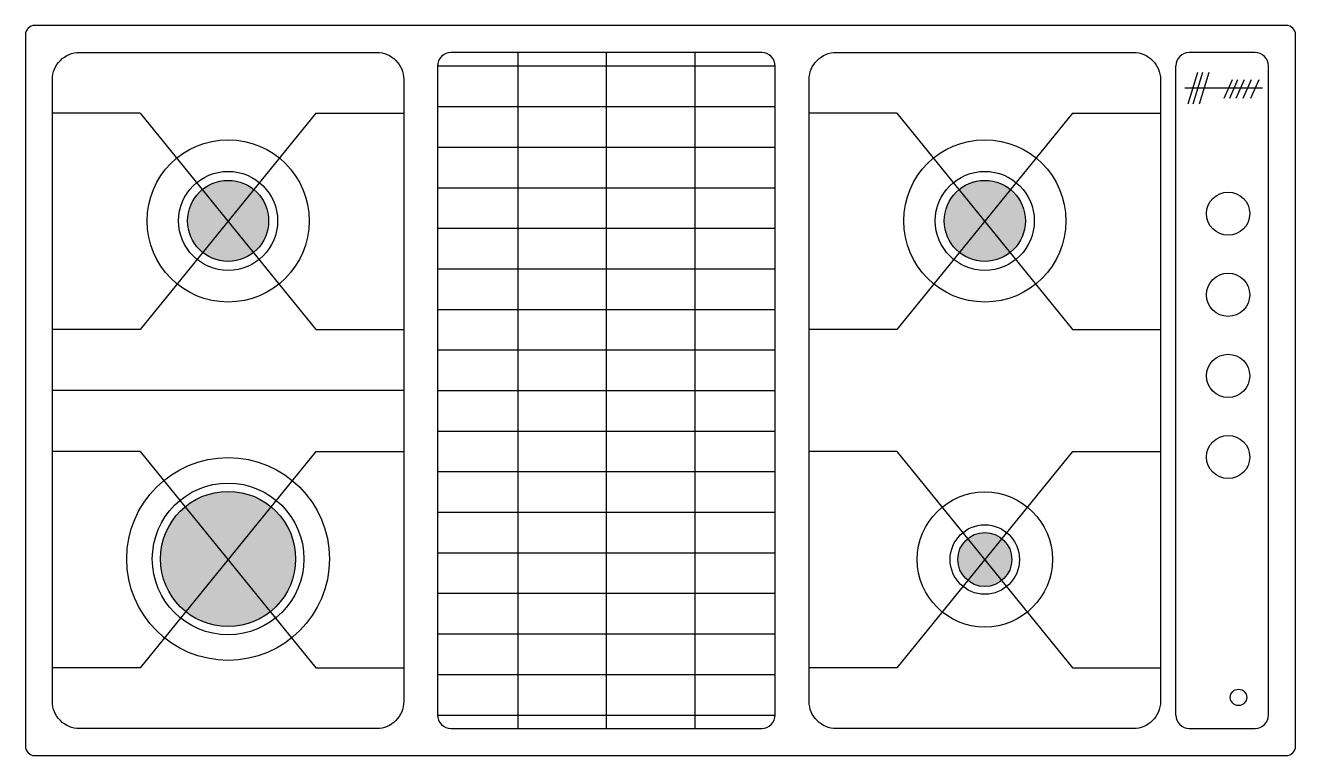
# Model space of a CAD drawing. Extents: x 451 to 1391, y 275 to 815.
import ezdxf

# ---------------------------------------------------------------- set-up
doc = ezdxf.new("R2010")
doc.units = 0
doc.header["$MEASUREMENT"] = 0
doc.layers.add('2D', color=7, linetype='CONTINUOUS')

msp = doc.modelspace()

# ---------------------------------------------------------------- hatches: boundary and pattern name
at = {"layer": '2D'}
h = msp.add_hatch(color=2, dxfattribs=at)
edge = h.paths.add_edge_path()
edge.add_arc((600.87, 670.24), 30, 0, 360)
h = msp.add_hatch(color=2, dxfattribs=at)
edge = h.paths.add_edge_path()
edge.add_arc((1160.87, 670.24), 30, 0, 360)
h = msp.add_hatch(color=2, dxfattribs=at)
edge = h.paths.add_edge_path()
edge.add_arc((600.87, 420.24), 50, 0, 360)
h = msp.add_hatch(color=2, dxfattribs=at)
edge = h.paths.add_edge_path()
edge.add_arc((1160.87, 419.82), 20, 0, 360)

# ---------------------------------------------------------------- linework, layer by layer
at = {"layer": '2D', "color": 2}
for p, q in [((1383.87, 814.82), (457.87, 814.82)), ((450.87, 807.82), (450.87, 281.82)), ((1390.87, 281.82), (1390.87, 807.82)), ((815.19, 794.82), (815.19, 294.82)), ((880.77, 794.82), (880.77, 294.82)), ((946.36, 794.82), (946.36, 294.82)), ((1360.87, 794.82), (1312.21, 794.82)), ((755.77, 784.82), (1005.77, 784.82)), ((1302.21, 304.82), (1302.21, 784.82)), ((1311.43, 756.95), (1318.53, 780.22)), ((1315.1, 756.95), (1322.21, 780.22)), ((1319.76, 756.95), (1326.86, 780.22)), ((1370.87, 304.82), (1370.87, 784.82)), ((1338.06, 761.05), (1344.11, 774.77)), ((1342.1, 761.05), (1348.15, 774.77)), ((1346.94, 761.05), (1352.99, 774.77)), ((1352.18, 761.05), (1358.24, 774.77)), ((1357.83, 761.05), (1363.89, 774.77)), ((1308.87, 768.75), (1366.38, 768.75)), ((755.77, 754.82), (1005.77, 754.82)), ((535.87, 749.82), (470.87, 749.82)), ((535.87, 749.82), (665.87, 589.82)), ((665.87, 749.82), (535.87, 589.82)), ((665.87, 749.82), (730.87, 749.82)), ((1095.87, 749.82), (1030.87, 749.82)), ((1225.87, 749.82), (1095.87, 589.82)), ((1095.87, 749.82), (1225.87, 589.82)), ((1225.87, 749.82), (1290.87, 749.82)), ((755.77, 724.82), (1005.77, 724.82)), ((755.77, 694.82), (1005.77, 694.82)), ((755.77, 664.82), (1005.77, 664.82)), ((755.77, 634.82), (1005.77, 634.82)), ((755.77, 604.82), (1005.77, 604.82)), ((535.87, 589.82), (470.87, 589.82)), ((665.87, 589.82), (730.87, 589.82)), ((1095.87, 589.82), (1030.87, 589.82)), ((1225.87, 589.82), (1290.87, 589.82)), ((755.77, 574.82), (1005.77, 574.82)), ((730.87, 544.82), (470.87, 544.82)), ((755.77, 544.82), (1005.77, 544.82)), ((755.77, 514.82), (1005.77, 514.82)), ((535.87, 499.82), (470.87, 499.82)), ((665.87, 499.82), (535.87, 339.82)), ((535.87, 499.82), (665.87, 339.82)), ((665.87, 499.82), (730.87, 499.82)), ((1095.87, 499.82), (1030.87, 499.82)), ((1095.87, 499.82), (1225.87, 339.82)), ((1225.87, 499.82), (1095.87, 339.82)), ((1225.87, 499.82), (1290.87, 499.82)), ((755.77, 484.82), (1005.77, 484.82)), ((755.77, 454.82), (1005.77, 454.82)), ((755.77, 424.82), (1005.77, 424.82)), ((755.77, 394.82), (1005.77, 394.82)), ((755.77, 364.82), (1005.77, 364.82)), ((535.87, 339.82), (470.87, 339.82)), ((665.87, 339.82), (730.87, 339.82)), ((1095.87, 339.82), (1030.87, 339.82)), ((1225.87, 339.82), (1290.87, 339.82)), ((755.77, 334.82), (1005.77, 334.82)), ((755.77, 304.82), (1005.77, 304.82)), ((1312.21, 294.82), (1360.87, 294.82)), ((457.87, 274.82), (1383.87, 274.82))]:
    msp.add_line(p, q, dxfattribs=at)
for points in [[(470.87, 774.82, -0.414214), (490.87, 794.82), (710.87, 794.82, -0.414214), (730.87, 774.82), (730.87, 314.82, -0.414214), (710.87, 294.82), (490.87, 294.82, -0.414214), (470.87, 314.82)], [(765.77, 294.82), (995.77, 294.82, 0.414214), (1005.77, 304.82), (1005.77, 784.82, 0.414214), (995.77, 794.82), (765.77, 794.82, 0.414214), (755.77, 784.82), (755.77, 304.82, 0.414214)], [(1030.87, 774.82, -0.414214), (1050.87, 794.82), (1270.87, 794.82, -0.414214), (1290.87, 774.82), (1290.87, 314.82, -0.414214), (1270.87, 294.82), (1050.87, 294.82, -0.414214), (1030.87, 314.82)]]:
    msp.add_lwpolyline(points, format="xyb", close=True, dxfattribs=at)
for centre, radius in [((600.87, 670.24), 60), ((1160.87, 670.24), 60), ((600.87, 670.24), 36.63), ((1160.87, 670.24), 36.63), ((600.87, 670.24), 30), ((1160.87, 670.24), 30), ((1340.93, 675.62), 16), ((1340.93, 615.62), 16), ((1340.93, 555.62), 16), ((1340.93, 495.62), 16), ((600.87, 420.24), 75), ((600.87, 420.24), 56.09), ((600.87, 420.24), 50), ((1160.87, 419.82), 50), ((1160.87, 419.82), 25.68), ((1160.87, 419.82), 20), ((1348.61, 317.86), 6.06)]:
    msp.add_circle(centre, radius, dxfattribs=at)
for centre, radius, start, end in [((457.87, 807.82), 7, 90, 180), ((1383.87, 807.82), 7, 0, 90), ((1312.21, 784.82), 10, 90, 180), ((1360.87, 784.82), 10, 0, 90), ((1312.21, 304.82), 10, 180, 270), ((1360.87, 304.82), 10, 270, 0), ((457.87, 281.82), 7, 180, 270), ((1383.87, 281.82), 7, 270, 0)]:
    msp.add_arc(centre, radius, start, end, dxfattribs=at)

doc.saveas('drawing.dxf')
